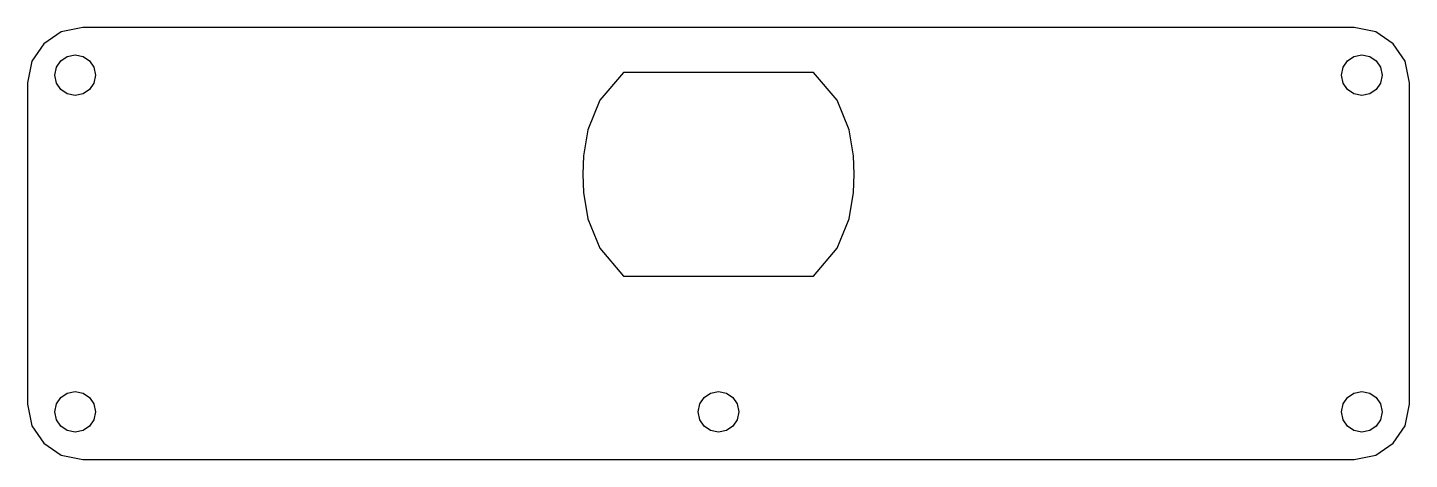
# Model space of a CAD drawing. Extents: x -51 to 51, y -21 to 11.
import ezdxf

# ---------------------------------------------------------------- set-up
doc = ezdxf.new("R2010")
doc.units = 0
doc.layers.add('Layer_1', color=7, linetype='CONTINUOUS')

msp = doc.modelspace()

# ---------------------------------------------------------------- linework, layer by layer
at = {"layer": 'Layer_1', "color": 7}
for p, q in [((-48.420889, 10.48165), (-49.712321, 9.612349)), ((-46.836093, 10.800025), (-48.420889, 10.48165)), ((-23.418046, 10.800025), (-46.836093, 10.800025)), ((0, 10.800025), (-23.418046, 10.800025)), ((23.418046, 10.800025), (0, 10.800025)), ((46.836093, 10.800025), (23.418046, 10.800025)), ((48.420889, 10.48165), (46.836093, 10.800025)), ((49.712321, 9.612349), (48.420889, 10.48165)), ((-49.712321, 9.612349), (-50.581616, 8.3209)), ((50.581616, 8.3209), (49.712321, 9.612349)), ((-50.581616, 8.3209), (-50.899997, 6.73611)), ((-48.782131, 7.883851), (-48.460668, 8.360665)), ((-48.460668, 8.360665), (-47.983874, 8.682116)), ((-47.983874, 8.682116), (-47.400004, 8.800001)), ((-47.400004, 8.800001), (-46.816134, 8.682116)), ((-46.816134, 8.682116), (-46.339339, 8.360665)), ((-46.339339, 8.360665), (-46.017877, 7.883851)), ((46.017866, 7.883851), (46.339328, 8.360665)), ((46.339328, 8.360665), (46.816123, 8.682116)), ((46.816123, 8.682116), (47.399993, 8.800001)), ((47.399993, 8.800001), (47.983862, 8.682116)), ((47.983862, 8.682116), (48.460657, 8.360665)), ((48.460657, 8.360665), (48.78212, 7.883851)), ((50.899997, 6.73611), (50.581616, 8.3209)), ((-48.900004, 7.29999), (-48.782131, 7.883851)), ((-48.782131, 6.716128), (-48.900004, 7.29999)), ((-46.017877, 7.883851), (-45.900004, 7.29999)), ((-45.900004, 7.29999), (-46.017877, 6.716128)), ((-7.000016, 7.500029), (-8.734383, 5.449233)), ((-3.500009, 7.500029), (-7.000016, 7.500029)), ((-0.000002, 7.500029), (-3.500009, 7.500029)), ((3.500005, 7.500029), (-0.000002, 7.500029)), ((7.000012, 7.500029), (3.500005, 7.500029)), ((8.734379, 5.449233), (7.000012, 7.500029)), ((45.899993, 7.29999), (46.017866, 7.883851)), ((46.017866, 6.716128), (45.899993, 7.29999)), ((48.78212, 7.883851), (48.899993, 7.29999)), ((48.899993, 7.29999), (48.78212, 6.716128)), ((-50.899997, 6.73611), (-50.899997, 0.818051)), ((-48.460668, 6.239314), (-48.782131, 6.716128)), ((-47.983874, 5.917863), (-48.460668, 6.239314)), ((-46.339339, 6.239314), (-46.816134, 5.917863)), ((-46.017877, 6.716128), (-46.339339, 6.239314)), ((46.339328, 6.239314), (46.017866, 6.716128)), ((46.816123, 5.917863), (46.339328, 6.239314)), ((48.460657, 6.239314), (47.983862, 5.917863)), ((48.78212, 6.716128), (48.460657, 6.239314)), ((50.899997, 0.818051), (50.899997, 6.73611)), ((-47.400004, 5.799978), (-47.983874, 5.917863)), ((-46.816134, 5.917863), (-47.400004, 5.799978)), ((-8.734383, 5.449233), (-9.625003, 3.28123)), ((9.625, 3.28123), (8.734379, 5.449233)), ((47.399993, 5.799978), (46.816123, 5.917863)), ((47.983862, 5.917863), (47.399993, 5.799978)), ((-9.625003, 3.28123), (-9.953127, 1.347641)), ((9.953123, 1.347641), (9.625, 3.28123)), ((-9.953127, 1.347641), (-10.000002, -0.000027)), ((9.999998, -0.000027), (9.953123, 1.347641)), ((-50.899997, 0.818051), (-50.899997, -5.09998)), ((50.899997, -5.09998), (50.899997, 0.818051)), ((-10.000002, -0.000027), (-9.953127, -1.347666)), ((9.953123, -1.347666), (9.999998, -0.000027)), ((-9.953127, -1.347666), (-9.625003, -3.281255)), ((9.625, -3.281255), (9.953123, -1.347666)), ((-9.625003, -3.281255), (-8.734383, -5.44923)), ((8.734379, -5.44923), (9.625, -3.281255)), ((-50.899997, -5.09998), (-50.899997, -11.018039)), ((-8.734383, -5.44923), (-7.000016, -7.499998)), ((7.000012, -7.499998), (8.734379, -5.44923)), ((50.899997, -11.018039), (50.899997, -5.09998)), ((-7.000016, -7.499998), (-3.500009, -7.499998)), ((-3.500009, -7.499998), (-0.000002, -7.499998)), ((-0.000002, -7.499998), (3.500005, -7.499998)), ((3.500005, -7.499998), (7.000012, -7.499998)), ((-50.899997, -11.018039), (-50.899997, -16.93607)), ((50.899997, -16.93607), (50.899997, -11.018039)), ((-48.460668, -16.439302), (-47.983874, -16.117851)), ((-47.983874, -16.117851), (-47.400004, -15.999967)), ((-47.400004, -15.999967), (-46.816134, -16.117851)), ((-46.816134, -16.117851), (-46.339339, -16.439302)), ((-1.060675, -16.439302), (-0.583881, -16.117851)), ((-0.583881, -16.117851), (-0.00001, -15.999967)), ((-0.00001, -15.999967), (0.58386, -16.117851)), ((0.58386, -16.117851), (1.060654, -16.439302)), ((46.339328, -16.439302), (46.816123, -16.117851)), ((46.816123, -16.117851), (47.399993, -15.999967)), ((47.399993, -15.999967), (47.983862, -16.117851)), ((47.983862, -16.117851), (48.460657, -16.439302)), ((-50.899997, -16.93607), (-50.581616, -18.520888)), ((-48.900004, -17.499978), (-48.782131, -16.916116)), ((-48.782131, -16.916116), (-48.460668, -16.439302)), ((-46.339339, -16.439302), (-46.017877, -16.916116)), ((-46.017877, -16.916116), (-45.900004, -17.499978)), ((-1.50001, -17.499978), (-1.382136, -16.916116)), ((-1.382136, -16.916116), (-1.060675, -16.439302)), ((1.060654, -16.439302), (1.382115, -16.916116)), ((1.382115, -16.916116), (1.49999, -17.499978)), ((45.899993, -17.499978), (46.017866, -16.916116)), ((46.017866, -16.916116), (46.339328, -16.439302)), ((48.460657, -16.439302), (48.78212, -16.916116)), ((48.78212, -16.916116), (48.899993, -17.499978)), ((50.581616, -18.520888), (50.899997, -16.93607)), ((-48.782131, -18.083839), (-48.900004, -17.499978)), ((-48.460668, -18.560654), (-48.782131, -18.083839)), ((-46.017877, -18.083839), (-46.339339, -18.560654)), ((-45.900004, -17.499978), (-46.017877, -18.083839)), ((-1.382136, -18.083839), (-1.50001, -17.499978)), ((-1.060675, -18.560654), (-1.382136, -18.083839)), ((1.382115, -18.083839), (1.060654, -18.560654)), ((1.49999, -17.499978), (1.382115, -18.083839)), ((46.017866, -18.083839), (45.899993, -17.499978)), ((46.339328, -18.560654), (46.017866, -18.083839)), ((48.78212, -18.083839), (48.460657, -18.560654)), ((48.899993, -17.499978), (48.78212, -18.083839)), ((-50.581616, -18.520888), (-49.712321, -19.812309)), ((-47.983874, -18.882105), (-48.460668, -18.560654)), ((-47.400004, -18.999989), (-47.983874, -18.882105)), ((-46.816134, -18.882105), (-47.400004, -18.999989)), ((-46.339339, -18.560654), (-46.816134, -18.882105)), ((-0.583881, -18.882105), (-1.060675, -18.560654)), ((-0.00001, -18.999989), (-0.583881, -18.882105)), ((0.58386, -18.882105), (-0.00001, -18.999989)), ((1.060654, -18.560654), (0.58386, -18.882105)), ((46.816123, -18.882105), (46.339328, -18.560654)), ((47.399993, -18.999989), (46.816123, -18.882105)), ((47.983862, -18.882105), (47.399993, -18.999989)), ((48.460657, -18.560654), (47.983862, -18.882105)), ((49.712321, -19.812309), (50.581616, -18.520888)), ((-49.712321, -19.812309), (-48.420889, -20.68161)), ((48.420889, -20.68161), (49.712321, -19.812309)), ((-48.420889, -20.68161), (-46.836093, -20.999985)), ((-46.836093, -20.999985), (-23.418046, -20.999985)), ((-23.418046, -20.999985), (0, -20.999985)), ((0, -20.999985), (23.418046, -20.999985)), ((23.418046, -20.999985), (46.836093, -20.999985)), ((46.836093, -20.999985), (48.420889, -20.68161))]:
    msp.add_line(p, q, dxfattribs=at)

doc.saveas('drawing.dxf')
